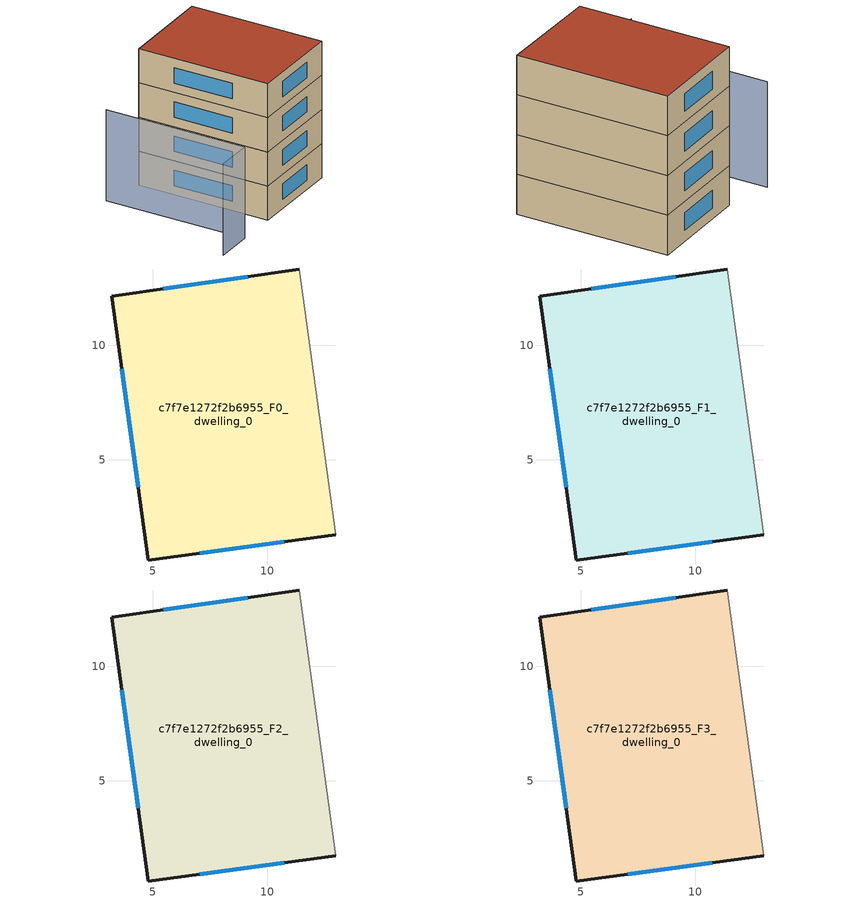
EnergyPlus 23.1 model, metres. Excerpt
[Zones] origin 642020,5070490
c7f7e1272f2b6955_F0_dwelling_0
 floor ground (EU_floor_Construction): 11.41,13.33 13.01,1.72 4.81,0.63 3.21,12.13 z0
 wall outside (EU_wall_Construction): 11.41,13.33 3.21,12.13 4.81,0.63 13.01,1.72 z0:3
 wall adiabatic (EU_wall_Construction): 13.01,1.72 11.41,13.33 z0:3
 window (EU_Window_Construction): 9.16,13 5.47,12.46 / 7.06,0.93 10.75,1.42 / 3.65,8.97 4.37,3.79 z0.83:2.17
c7f7e1272f2b6955_F1_dwelling_0
 floor to c7f7e1272f2b6955_F0_dwelling_0 (EU_floor_Construction): 11.41,13.33 13.01,1.72 4.81,0.63 3.21,12.13 z3
 wall outside (EU_wall_Construction): 11.41,13.33 3.21,12.13 4.81,0.63 13.01,1.72 z3:6
 wall adiabatic (EU_wall_Construction): 13.01,1.72 11.41,13.33 z3:6
 window (EU_Window_Construction): 9.16,13 5.47,12.46 / 7.06,0.93 10.75,1.42 / 3.65,8.97 4.37,3.79 z3.83:5.17
c7f7e1272f2b6955_F2_dwelling_0
 floor to c7f7e1272f2b6955_F1_dwelling_0 (EU_floor_Construction): 11.41,13.33 13.01,1.72 4.81,0.63 3.21,12.13 z6
 wall outside (EU_wall_Construction): 11.41,13.33 3.21,12.13 4.81,0.63 13.01,1.72 z6:9
 wall adiabatic (EU_wall_Construction): 13.01,1.72 11.41,13.33 z6:9
 window (EU_Window_Construction): 9.16,13 5.47,12.46 / 7.06,0.93 10.75,1.42 / 3.65,8.97 4.37,3.79 z6.83:8.17
c7f7e1272f2b6955_F3_dwelling_0
 floor to c7f7e1272f2b6955_F2_dwelling_0 (EU_floor_Construction): 11.41,13.33 13.01,1.72 4.81,0.63 3.21,12.13 z9
 wall outside (EU_wall_Construction): 11.41,13.33 3.21,12.13 4.81,0.63 13.01,1.72 z9:12
 wall adiabatic (EU_wall_Construction): 13.01,1.72 11.41,13.33 z9:12
 window (EU_Window_Construction): 9.16,13 5.47,12.46 / 7.06,0.93 10.75,1.42 / 3.65,8.97 4.37,3.79 z9.83:11.17
 roof outside (EU_roof_Construction): 13.01,1.72 11.41,13.33 3.21,12.13 4.81,0.63 z12
shading: -0.4,12.54 1.31,0.17 / 1.31,0.17 -1.9,-0.27 z0:8
[Building]
EU S2 Campaign: North Axis=0; Terrain=City; Solar Distribution=FullExterior
[Site:Location]
Lyon-Bron: Latitude=45.75; Longitude=5; Time Zone=1; Elevation=198
[SizingPeriod:WeatherFileDays]
AnnualSizingPeriod: Begin Month=1; Begin Day of Month=1; End Month=12; End Day of Month=31; Day of Week for Start Day=Monday; Use Weather File Daylight Saving Period=No; Use Weather File Rain and Snow Indicators=No
[MATERIAL]
EU_InternalMass_Material: Roughness=MediumRough; Thickness=0.1; Conductivity=1; Density=1800; Specific Heat=900; Thermal Absorptance=0.9; Solar Absorptance=0.7; Visible Absorptance=0.7
[MATERIAL:NOMASS] Roughness=MediumRough; Thermal Absorptance=0.9; Solar Absorptance=0.7; Visible Absorptance=0.7
Name | Thermal Resistance
EU_wall_NoMass | 0.87146
EU_roof_NoMass | 0.842276
EU_floor_NoMass | 0.496999
[WINDOWMATERIAL:SIMPLEGLAZINGSYSTEM]
EU_Window_SimpleGlazing: UFactor=2.2525; Solar Heat Gain Coefficient=0.76; Visible Transmittance=0.76
[CONSTRUCTION]
EU_wall_Construction: EU_wall_NoMass
EU_roof_Construction: EU_roof_NoMass
EU_floor_Construction: EU_floor_NoMass
EU_InternalMass_Construction: EU_InternalMass_Material
EU_Window_Construction: EU_Window_SimpleGlazing
[ZONE] Type=1; Multiplier=1; Ceiling Height=autocalculate; Floor Area=autocalculate; Part of Total Floor Area=Yes
Name | Volume
c7f7e1272f2b6955_F0_dwelling_0 | 290.019
c7f7e1272f2b6955_F1_dwelling_0; c7f7e1272f2b6955_F2_dwelling_0; c7f7e1272f2b6955_F3_dwelling_0 | 290.018
[INTERNALMASS] Construction=EU_InternalMass_Construction; Surface Area=96.6728
Name | Zone or ZoneList
c7f7e1272f2b6955_F0_dwelling_0_EU_InternalMass | c7f7e1272f2b6955_F0_dwelling_0
c7f7e1272f2b6955_F1_dwelling_0_EU_InternalMass | c7f7e1272f2b6955_F1_dwelling_0
c7f7e1272f2b6955_F2_dwelling_0_EU_InternalMass | c7f7e1272f2b6955_F2_dwelling_0
c7f7e1272f2b6955_F3_dwelling_0_EU_InternalMass | c7f7e1272f2b6955_F3_dwelling_0
[OTHEREQUIPMENT] Fuel Type=Electricity; Design Level Calculation Method=Watts/Area; Power per Zone Floor Area=1; Fraction Latent=0; Fraction Radiant=0; Fraction Lost=0; Carbon Dioxide Generation Rate=0; EndUse Subcategory=EU_Step8_InternalGains
Name | Zone or ZoneList or Space or SpaceList | Schedule
EU_Step8_InternalGain_c7f7e1272f2b6955_F0_dwelling_0_f000 | c7f7e1272f2b6955_F0_dwelling_0 | EU_Step8_GainSchedule_c7f7e1272f2b6955_F0_dwelling_0_f000
EU_Step8_InternalGain_c7f7e1272f2b6955_F1_dwelling_0_f000 | c7f7e1272f2b6955_F1_dwelling_0 | EU_Step8_GainSchedule_c7f7e1272f2b6955_F1_dwelling_0_f000
EU_Step8_InternalGain_c7f7e1272f2b6955_F2_dwelling_0_f000 | c7f7e1272f2b6955_F2_dwelling_0 | EU_Step8_GainSchedule_c7f7e1272f2b6955_F2_dwelling_0_f000
EU_Step8_InternalGain_c7f7e1272f2b6955_F3_dwelling_0_f000 | c7f7e1272f2b6955_F3_dwelling_0 | EU_Step8_GainSchedule_c7f7e1272f2b6955_F3_dwelling_0_f000
[ZONEVENTILATION:DESIGNFLOWRATE] Schedule=EU_AlwaysOn; Design Flow Rate Calculation Method=AirChanges/Hour; Air Changes per Hour=0.425; Ventilation Type=Natural; Fan Pressure Rise=0; Fan Total Efficiency=1; Constant Term Coefficient=1; Temperature Term Coefficient=0; Velocity Term Coefficient=0; Velocity Squared Term Coefficient=0; Minimum Indoor Temperature=-100; Maximum Indoor Temperature=100; Delta Temperature=-100; Minimum Outdoor Temperature=-100; Maximum Outdoor Temperature=100; Maximum Wind Speed=40
Name | Zone or ZoneList or Space or SpaceList
EU_ConstantAir_c7f7e1272f2b6955_F0_dwelling_0 | c7f7e1272f2b6955_F0_dwelling_0
EU_ConstantAir_c7f7e1272f2b6955_F1_dwelling_0 | c7f7e1272f2b6955_F1_dwelling_0
EU_ConstantAir_c7f7e1272f2b6955_F2_dwelling_0 | c7f7e1272f2b6955_F2_dwelling_0
EU_ConstantAir_c7f7e1272f2b6955_F3_dwelling_0 | c7f7e1272f2b6955_F3_dwelling_0
[HVACTEMPLATE:THERMOSTAT] Constant Heating Setpoint=20; Constant Cooling Setpoint=50
EU_HeatOnly_c7f7e1272f2b6955_F0_dwelling_0; EU_HeatOnly_c7f7e1272f2b6955_F1_dwelling_0; EU_HeatOnly_c7f7e1272f2b6955_F2_dwelling_0; EU_HeatOnly_c7f7e1272f2b6955_F3_dwelling_0
[HVACTEMPLATE:ZONE:IDEALLOADSAIRSYSTEM] System Availability Schedule=EU_AlwaysOn; Maximum Heating Supply Air Temperature=50; Minimum Cooling Supply Air Temperature=13; Maximum Heating Supply Air Humidity Ratio=0.0156; Minimum Cooling Supply Air Humidity Ratio=0.0077; Heating Limit=NoLimit; Cooling Limit=NoLimit; Heating Availability Schedule=EU_AlwaysOn; Cooling Availability Schedule=EU_CoolingOff; Dehumidification Control Type=ConstantSensibleHeatRatio; Cooling Sensible Heat Ratio=0.7; Dehumidification Setpoint=60; Humidification Control Type=None; Humidification Setpoint=30; Outdoor Air Method=None; Outdoor Air Flow Rate per Person=0.00944; Outdoor Air Flow Rate per Zone Floor Area=0; Outdoor Air Flow Rate per Zone=0; Demand Controlled Ventilation Type=None; Outdoor Air Economizer Type=NoEconomizer; Heat Recovery Type=None; Sensible Heat Recovery Effectiveness=0.7; Latent Heat Recovery Effectiveness=0.65
Name | Template Thermostat
c7f7e1272f2b6955_F0_dwelling_0 | EU_HeatOnly_c7f7e1272f2b6955_F0_dwelling_0
c7f7e1272f2b6955_F1_dwelling_0 | EU_HeatOnly_c7f7e1272f2b6955_F1_dwelling_0
c7f7e1272f2b6955_F2_dwelling_0 | EU_HeatOnly_c7f7e1272f2b6955_F2_dwelling_0
c7f7e1272f2b6955_F3_dwelling_0 | EU_HeatOnly_c7f7e1272f2b6955_F3_dwelling_0
[SIZING:ZONE] Zone Cooling Design Supply Air Temperature Input Method=SupplyAirTemperature; Zone Cooling Design Supply Air Temperature=13; Zone Heating Design Supply Air Temperature Input Method=SupplyAirTemperature; Zone Heating Design Supply Air Temperature=50; Zone Cooling Design Supply Air Humidity Ratio=0.008; Zone Heating Design Supply Air Humidity Ratio=0.008; Cooling Design Air Flow Method=DesignDay; Cooling Design Air Flow Rate=0; Cooling Minimum Air Flow per Zone Floor Area=0.000762; Cooling Minimum Air Flow=0; Cooling Minimum Air Flow Fraction=0.2; Heating Design Air Flow Method=DesignDay; Heating Design Air Flow Rate=0; Heating Maximum Air Flow per Zone Floor Area=0.002032; Heating Maximum Air Flow=0.141576; Heating Maximum Air Flow Fraction=0.3; Account for Dedicated Outdoor Air System=No; Dedicated Outdoor Air System Control Strategy=NeutralSupplyAir; Dedicated Outdoor Air Low Setpoint Temperature for Design=autosize; Dedicated Outdoor Air High Setpoint Temperature for Design=autosize; Zone Load Sizing Method=Sensible Load Only No Latent Load; Zone Latent Cooling Design Supply Air Humidity Ratio Input Method=HumidityRatioDifference; Zone Cooling Design Supply Air Humidity Ratio Difference=0.005; Zone Latent Heating Design Supply Air Humidity Ratio Input Method=HumidityRatioDifference; Zone Humidification Design Supply Air Humidity Ratio Difference=0.005
c7f7e1272f2b6955_F0_dwelling_0; c7f7e1272f2b6955_F1_dwelling_0; c7f7e1272f2b6955_F2_dwelling_0; c7f7e1272f2b6955_F3_dwelling_0
[SCHEDULE:CONSTANT]
Name | Hourly Value
EU_AlwaysOn | 1
EU_CoolingOff | 0
[SCHEDULE:FILE] Column Number=1; Rows to Skip at Top=0; Number of Hours of Data=8760; Column Separator=Comma; Interpolate to Timestep=No; Minutes per Item=60; Adjust Schedule for Daylight Savings=Yes
Name | File
EU_Step8_GainSchedule_c7f7e1272f2b6955_F0_dwelling_0_f000 | ../../schedules/c7f7e1272f2b6955/c7f7e1272f2b6955_F0_dwelling_0_f000_gain.csv
EU_Step8_GainSchedule_c7f7e1272f2b6955_F1_dwelling_0_f000 | ../../schedules/c7f7e1272f2b6955/c7f7e1272f2b6955_F1_dwelling_0_f000_gain.csv
EU_Step8_GainSchedule_c7f7e1272f2b6955_F2_dwelling_0_f000 | ../../schedules/c7f7e1272f2b6955/c7f7e1272f2b6955_F2_dwelling_0_f000_gain.csv
EU_Step8_GainSchedule_c7f7e1272f2b6955_F3_dwelling_0_f000 | ../../schedules/c7f7e1272f2b6955/c7f7e1272f2b6955_F3_dwelling_0_f000_gain.csv
